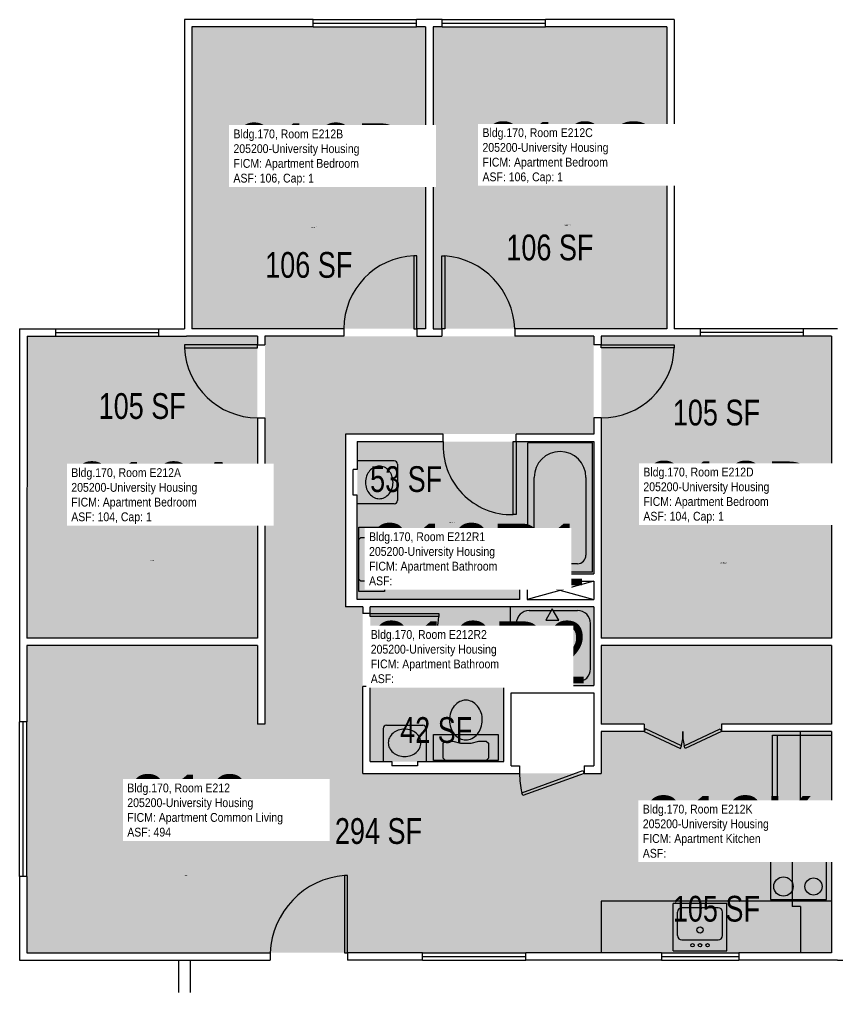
# Model space of a CAD drawing. Header units: inches. Extents: x -323 to 1242, y -1298 to 1967.
# Drawn here: x -323.5 to 57.3, y 1514 to 1967 of the extents above; entities that cross this region are included whole.
import ezdxf
from ezdxf.enums import TextEntityAlignment as Align

# ---------------------------------------------------------------- set-up
doc = ezdxf.new("R2010")
doc.units = ezdxf.units.IN
doc.header["$LTSCALE"] = 10
doc.header["$MEASUREMENT"] = 0
for name, color, linetype in [('A-DOOR', 2, 'CONTINUOUS'), ('A-FLOR', 3, 'CONTINUOUS'), ('A-GLAZ', 1, 'CONTINUOUS'), ('A-IDEN-RNUM', 7, 'CONTINUOUS'), ('A-IDEN-SNUM', 4, 'CONTINUOUS'), ('A-IDEN-VNUM', 4, 'CONTINUOUS'), ('A-WALL', 5, 'CONTINUOUS'), ('AREA-TEXT', 3, 'CONTINUOUS'), ('P-SANR-FIXT', 2, 'CONTINUOUS'), ('Rooms-Category-Color', 7, 'CONTINUOUS'), ('Rooms-College-Color', 7, 'CONTINUOUS'), ('Rooms-Department-Color', 7, 'CONTINUOUS'), ('Rooms-Division-Color', 7, 'CONTINUOUS'), ('Rooms-Information', 7, 'CONTINUOUS')]:
    doc.layers.add(name, color=color, linetype=linetype)
doc.styles.add('CP_AREA', font='arial.ttf', dxfattribs={"height": 15})
doc.styles.add('CP_ROOMSNUMBER', font='arial.ttf', dxfattribs={"height": 1})
doc.styles.add('CP_ROOMVNUMBER', font='arial.ttf', dxfattribs={"width": 0.85, "height": 0.075})

msp = doc.modelspace()

# ---------------------------------------------------------------- hatches: boundary and pattern name
at = {"layer": 'Rooms-Category-Color', "true_color": 0x728ef3}
for points in [[(-243.21, 1823.01), (-134.46, 1823), (-134.46, 1963.5), (-243.21, 1963.51)], [(-130.96, 1823), (-22.21, 1823), (-22.21, 1963.5), (-130.96, 1963.5)], [(-212.72, 1679.01), (-319.97, 1679.01), (-319.96, 1819.51), (-212.71, 1819.51)], [(-56.21, 1819.5), (-209.21, 1819.51), (-209.22, 1639.01), (-212.72, 1639.01), (-212.72, 1675.51), (-319.97, 1675.51), (-319.97, 1532.51), (-52.72, 1532.5), (-52.72, 1616.01), (-163.72, 1616.01), (-163.72, 1693.51), (-171.72, 1693.51), (-171.72, 1774), (-56.22, 1774)], [(-52.71, 1819.5), (54.54, 1819.5), (54.53, 1679), (-52.72, 1679)], [(-56.22, 1770.5), (-166.22, 1770.51), (-166.22, 1697.42), (-90.72, 1697), (-90.72, 1709), (-56.22, 1709)], [(-56.22, 1693.5), (-160.22, 1693.5), (-160.22, 1621.51), (-98.1, 1621.51), (-98.09, 1657), (-56.22, 1657)], [(54.53, 1675.5), (-52.72, 1675.5), (-52.72, 1639), (-32.72, 1639), (-32.72, 1635.5), (-52.72, 1635.5), (-52.72, 1532.5), (54.53, 1532.5), (54.53, 1635.5), (3.28, 1635.5), (3.28, 1639), (54.53, 1639), (54.53, 1675.5)]]:
    msp.add_hatch(color=171, dxfattribs=at).paths.add_polyline_path(points)
at = {"layer": 'Rooms-College-Color', "true_color": 0xadadad}
for points in [[(-243.21, 1823.01), (-134.46, 1823), (-134.46, 1963.5), (-243.21, 1963.51)], [(-130.96, 1823), (-22.21, 1823), (-22.21, 1963.5), (-130.96, 1963.5)], [(-212.72, 1679.01), (-319.97, 1679.01), (-319.96, 1819.51), (-212.71, 1819.51)], [(-56.21, 1819.5), (-209.21, 1819.51), (-209.22, 1639.01), (-212.72, 1639.01), (-212.72, 1675.51), (-319.97, 1675.51), (-319.97, 1532.51), (-52.72, 1532.5), (-52.72, 1616.01), (-163.72, 1616.01), (-163.72, 1693.51), (-171.72, 1693.51), (-171.72, 1774), (-56.22, 1774)], [(-52.71, 1819.5), (54.54, 1819.5), (54.53, 1679), (-52.72, 1679)], [(-56.22, 1770.5), (-166.22, 1770.51), (-166.22, 1697.42), (-90.72, 1697), (-90.72, 1709), (-56.22, 1709)], [(-56.22, 1693.5), (-160.22, 1693.5), (-160.22, 1621.51), (-98.1, 1621.51), (-98.09, 1657), (-56.22, 1657)], [(54.53, 1675.5), (-52.72, 1675.5), (-52.72, 1639), (-32.72, 1639), (-32.72, 1635.5), (-52.72, 1635.5), (-52.72, 1532.5), (54.53, 1532.5), (54.53, 1635.5), (3.28, 1635.5), (3.28, 1639), (54.53, 1639), (54.53, 1675.5)]]:
    msp.add_hatch(color=253, dxfattribs=at).paths.add_polyline_path(points)
at = {"layer": 'Rooms-Department-Color', "true_color": 0x604aed}
for points in [[(-243.21, 1823.01), (-134.46, 1823), (-134.46, 1963.5), (-243.21, 1963.51)], [(-130.96, 1823), (-22.21, 1823), (-22.21, 1963.5), (-130.96, 1963.5)], [(-212.72, 1679.01), (-319.97, 1679.01), (-319.96, 1819.51), (-212.71, 1819.51)], [(-56.21, 1819.5), (-209.21, 1819.51), (-209.22, 1639.01), (-212.72, 1639.01), (-212.72, 1675.51), (-319.97, 1675.51), (-319.97, 1532.51), (-52.72, 1532.5), (-52.72, 1616.01), (-163.72, 1616.01), (-163.72, 1693.51), (-171.72, 1693.51), (-171.72, 1774), (-56.22, 1774)], [(-52.71, 1819.5), (54.54, 1819.5), (54.53, 1679), (-52.72, 1679)], [(-56.22, 1770.5), (-166.22, 1770.51), (-166.22, 1697.42), (-90.72, 1697), (-90.72, 1709), (-56.22, 1709)], [(-56.22, 1693.5), (-160.22, 1693.5), (-160.22, 1621.51), (-98.1, 1621.51), (-98.09, 1657), (-56.22, 1657)], [(54.53, 1675.5), (-52.72, 1675.5), (-52.72, 1639), (-32.72, 1639), (-32.72, 1635.5), (-52.72, 1635.5), (-52.72, 1532.5), (54.53, 1532.5), (54.53, 1635.5), (3.28, 1635.5), (3.28, 1639), (54.53, 1639), (54.53, 1675.5)]]:
    msp.add_hatch(color=173, dxfattribs=at).paths.add_polyline_path(points)
at = {"layer": 'Rooms-Division-Color', "true_color": 0x604aed}
for points in [[(-243.21, 1823.01), (-134.46, 1823), (-134.46, 1963.5), (-243.21, 1963.51)], [(-130.96, 1823), (-22.21, 1823), (-22.21, 1963.5), (-130.96, 1963.5)], [(-212.72, 1679.01), (-319.97, 1679.01), (-319.96, 1819.51), (-212.71, 1819.51)], [(-56.21, 1819.5), (-209.21, 1819.51), (-209.22, 1639.01), (-212.72, 1639.01), (-212.72, 1675.51), (-319.97, 1675.51), (-319.97, 1532.51), (-52.72, 1532.5), (-52.72, 1616.01), (-163.72, 1616.01), (-163.72, 1693.51), (-171.72, 1693.51), (-171.72, 1774), (-56.22, 1774)], [(-52.71, 1819.5), (54.54, 1819.5), (54.53, 1679), (-52.72, 1679)], [(-56.22, 1770.5), (-166.22, 1770.51), (-166.22, 1697.42), (-90.72, 1697), (-90.72, 1709), (-56.22, 1709)], [(-56.22, 1693.5), (-160.22, 1693.5), (-160.22, 1621.51), (-98.1, 1621.51), (-98.09, 1657), (-56.22, 1657)], [(54.53, 1675.5), (-52.72, 1675.5), (-52.72, 1639), (-32.72, 1639), (-32.72, 1635.5), (-52.72, 1635.5), (-52.72, 1532.5), (54.53, 1532.5), (54.53, 1635.5), (3.28, 1635.5), (3.28, 1639), (54.53, 1639), (54.53, 1675.5)]]:
    msp.add_hatch(color=173, dxfattribs=at).paths.add_polyline_path(points)

# ---------------------------------------------------------------- linework, layer by layer
at = {"layer": 'A-DOOR'}
for p, q in [((-139.88, 1857), (-139.88, 1823)), ((-138.46, 1857), (-139.88, 1857)), ((-138.46, 1823), (-138.46, 1857)), ((-126.96, 1857), (-125.55, 1857)), ((-126.96, 1823), (-126.96, 1857)), ((-125.55, 1857), (-125.55, 1823)), ((-139.88, 1823), (-138.46, 1823)), ((-125.55, 1823), (-126.96, 1823)), ((-246.71, 1815.51), (-246.71, 1814.09)), ((-212.71, 1815.51), (-246.71, 1815.51)), ((-246.71, 1814.09), (-212.71, 1814.09)), ((-212.71, 1814.09), (-212.71, 1815.51)), ((-52.71, 1815.5), (-18.71, 1815.5)), ((-52.71, 1814.09), (-52.71, 1815.5)), ((-18.71, 1814.08), (-52.71, 1814.09)), ((-18.71, 1815.5), (-18.71, 1814.08)), ((-93.63, 1736.5), (-93.63, 1770.5)), ((-93.63, 1770.5), (-92.22, 1770.5)), ((-92.22, 1770.5), (-92.22, 1736.5)), ((-92.22, 1736.5), (-93.63, 1736.5)), ((-160.22, 1690.5), (-128.22, 1690.5)), ((-160.22, 1689.09), (-160.22, 1690.5)), ((-128.22, 1690.5), (-128.22, 1689.09)), ((-128.22, 1689.09), (-160.22, 1689.09)), ((-32.12, 1636.78), (-32.72, 1635.5)), ((-32.72, 1635.5), (-15.87, 1627.62)), ((-15.27, 1628.9), (-32.12, 1636.78)), ((-14.16, 1628.9), (2.68, 1636.78)), ((3.28, 1635.5), (-13.57, 1627.62)), ((2.68, 1636.78), (3.28, 1635.5)), ((-15.87, 1627.62), (-15.27, 1628.9)), ((-13.57, 1627.62), (-14.16, 1628.9)), ((-89.68, 1607.03), (-61.2, 1617.33)), ((-61.2, 1617.33), (-60.72, 1616)), ((-60.72, 1616), (-89.2, 1605.7)), ((-89.2, 1605.7), (-89.68, 1607.03)), ((-172.14, 1568.51), (-172.14, 1532.51)), ((-170.72, 1568.51), (-172.14, 1568.51)), ((-170.72, 1532.51), (-170.72, 1568.51)), ((-172.14, 1532.51), (-170.72, 1532.51))]:
    msp.add_line(p, q, dxfattribs=at)
for centre, radius, start, end in [((-138.48, 1823.05), 33.98, 92.3534, 180.081), ((-128.37, 1821.68), 35.43, 2.1329, 85.426), ((-212.38, 1815.89), 34.38, 182.9946, 269.4399), ((-52.46, 1815.27), 33.77, 269.5656, 357.9934), ((-94.4, 1768.38), 31.88, 176.1775, 271.3814), ((-163.66, 1691.89), 35.55, 275.5506, 355.4811), ((-40.39, 1634.34), 25.7, 347.7935, 2.5987), ((10.95, 1634.33), 25.7, 177.398, 192.2032), ((-44.18, 1616.93), 46.56, 181.135, 192.2681), ((-169.16, 1531.03), 37.6, 94.5503, 177.746)]:
    msp.add_arc(centre, radius, start, end, dxfattribs=at)
at = {"layer": 'A-FLOR'}
for p, q in [((-87.22, 1705.5), (-56.22, 1697)), ((-56.21, 1705.5), (-87.22, 1697))]:
    msp.add_line(p, q, dxfattribs=at)
at = {"layer": 'A-GLAZ'}
for p, q in [((-186.71, 1967.01), (-138.71, 1967)), ((-126.71, 1967), (-78.71, 1967)), ((-186.71, 1965.26), (-138.71, 1965.25)), ((-186.71, 1963.51), (-138.71, 1963.5)), ((-126.71, 1965.25), (-78.71, 1965.25)), ((-126.71, 1963.5), (-78.71, 1963.5)), ((-306.71, 1823.01), (-258.71, 1823.01)), ((-306.71, 1821.26), (-258.71, 1821.26)), ((41.29, 1823), (-6.71, 1823)), ((41.29, 1821.25), (-6.71, 1821.25)), ((-306.71, 1819.51), (-258.71, 1819.51)), ((41.29, 1819.5), (-6.71, 1819.5)), ((-323.47, 1568.01), (-323.47, 1640.01)), ((-321.72, 1568.01), (-321.72, 1640.01)), ((-319.97, 1568.01), (-319.97, 1640.01)), ((-135.85, 1532.5), (-87.85, 1532.5)), ((-24.72, 1532.5), (11.28, 1532.5)), ((-135.85, 1530.75), (-87.85, 1530.75)), ((-135.85, 1529), (-87.85, 1529)), ((-24.72, 1530.75), (11.28, 1530.75)), ((-24.72, 1529), (11.28, 1529))]:
    msp.add_line(p, q, dxfattribs=at)
at = {"layer": 'A-WALL'}
for p, q in [((-186.71, 1967.01), (-246.71, 1967.01)), ((-246.71, 1967.01), (-246.71, 1823.01)), ((-186.71, 1963.51), (-186.71, 1967.01)), ((-138.71, 1963.5), (-138.71, 1967)), ((-126.71, 1967), (-138.71, 1967)), ((-126.71, 1963.5), (-126.71, 1967)), ((-78.71, 1963.5), (-78.71, 1967)), ((-18.71, 1967), (-78.71, 1967)), ((-18.71, 1967), (-18.71, 1823)), ((-243.21, 1963.51), (-243.21, 1823.01)), ((-186.71, 1963.51), (-243.21, 1963.51)), ((-134.46, 1963.5), (-138.71, 1963.5)), ((-134.46, 1963.5), (-134.46, 1823)), ((-126.71, 1963.5), (-130.96, 1963.5)), ((-130.96, 1963.5), (-130.96, 1823)), ((-22.21, 1963.5), (-78.71, 1963.5)), ((-22.21, 1963.5), (-22.21, 1823)), ((-323.46, 1823.01), (-323.47, 1640.01)), ((-323.46, 1823.01), (-306.71, 1823.01)), ((-306.71, 1823.01), (-306.71, 1819.51)), ((-258.71, 1823.01), (-246.71, 1823.01)), ((-258.71, 1823.01), (-258.71, 1819.51)), ((-172.46, 1823.01), (-243.21, 1823.01)), ((-172.46, 1823.01), (-172.46, 1819.51)), ((-138.46, 1823), (-138.46, 1819.5)), ((-134.46, 1823), (-138.46, 1823)), ((-130.96, 1823), (-126.96, 1823)), ((-126.96, 1823), (-126.96, 1819.5)), ((-92.96, 1823), (-92.96, 1819.5)), ((-22.21, 1823), (-92.96, 1823)), ((-6.71, 1823), (-18.71, 1823)), ((-6.71, 1823), (-6.71, 1819.5)), ((41.29, 1823), (41.29, 1819.5)), ((57.29, 1823), (41.29, 1823)), ((-319.96, 1819.51), (-319.97, 1679.01)), ((-319.96, 1819.51), (-306.71, 1819.51)), ((-258.71, 1819.51), (-245.71, 1819.51)), ((-212.71, 1819.51), (-245.71, 1819.51)), ((-212.71, 1819.51), (-212.71, 1815.51)), ((-209.21, 1819.51), (-209.21, 1815.51)), ((-172.46, 1819.51), (-209.21, 1819.51)), ((-138.46, 1819.5), (-126.96, 1819.5)), ((-56.21, 1819.5), (-92.96, 1819.5)), ((-56.21, 1819.5), (-56.21, 1815.5)), ((-52.71, 1819.5), (-52.71, 1815.5)), ((-17.71, 1819.5), (-52.71, 1819.5)), ((-6.71, 1819.5), (-19.71, 1819.5)), ((54.54, 1819.5), (41.29, 1819.5)), ((54.54, 1819.5), (54.53, 1679)), ((-212.71, 1815.51), (-209.21, 1815.51)), ((-52.71, 1815.5), (-56.21, 1815.5)), ((-212.71, 1781.51), (-212.72, 1679.01)), ((-212.71, 1781.51), (-209.21, 1781.51)), ((-209.21, 1781.51), (-209.22, 1639.01)), ((-56.21, 1781.5), (-56.22, 1774)), ((-52.71, 1781.5), (-56.21, 1781.5)), ((-52.71, 1781.5), (-52.72, 1679)), ((-126.22, 1774), (-171.72, 1774.01)), ((-171.72, 1774.01), (-171.72, 1693.51)), ((-126.22, 1770.5), (-126.22, 1774)), ((-92.22, 1770.5), (-92.22, 1774)), ((-56.22, 1774), (-92.22, 1774)), ((-166.22, 1770.51), (-166.22, 1757.51)), ((-166.22, 1770.51), (-126.22, 1770.5)), ((-92.22, 1770.5), (-56.22, 1770.5)), ((-56.22, 1770.5), (-56.22, 1709)), ((-166.22, 1757.51), (-168.22, 1757.51)), ((-168.22, 1745.51), (-168.22, 1757.51)), ((-166.22, 1745.51), (-168.22, 1745.51)), ((-166.22, 1697.01), (-166.22, 1745.51)), ((-90.72, 1709), (-56.22, 1709)), ((-90.72, 1709), (-90.72, 1697)), ((-87.22, 1705.5), (-87.22, 1697)), ((-87.22, 1705.5), (-56.22, 1705.5)), ((-56.22, 1705.5), (-56.22, 1697)), ((-90.72, 1697), (-166.22, 1697.01)), ((-87.22, 1697), (-56.22, 1697)), ((-163.72, 1693.51), (-171.72, 1693.51)), ((-163.72, 1693.51), (-163.72, 1690.51)), ((-160.22, 1690.5), (-163.72, 1690.51)), ((-56.22, 1693.5), (-160.22, 1693.5)), ((-160.22, 1690.5), (-160.22, 1693.5)), ((-56.22, 1693.5), (-56.22, 1657)), ((-212.72, 1679.01), (-319.97, 1679.01)), ((54.53, 1679), (-52.72, 1679)), ((-319.97, 1675.51), (-319.97, 1640.01)), ((-212.72, 1675.51), (-319.97, 1675.51)), ((-212.72, 1675.51), (-212.72, 1639.01)), ((-52.72, 1675.5), (-52.72, 1639)), ((54.53, 1675.5), (-52.72, 1675.5)), ((54.53, 1675.5), (54.53, 1639)), ((-160.22, 1656.5), (-163.72, 1656.51)), ((-163.72, 1616.01), (-163.72, 1656.51)), ((-160.22, 1621.5), (-160.22, 1656.5)), ((-98.09, 1657), (-56.22, 1657)), ((-98.09, 1621.5), (-98.09, 1657)), ((-94.59, 1653.5), (-56.22, 1653.5)), ((-94.59, 1619.5), (-94.59, 1653.5)), ((-56.22, 1653.5), (-56.22, 1619.5)), ((-319.97, 1640.01), (-323.47, 1640.01)), ((-209.22, 1639.01), (-212.72, 1639.01)), ((-32.72, 1639), (-52.72, 1639)), ((-32.72, 1635.5), (-52.72, 1635.5)), ((-52.72, 1635.5), (-52.72, 1616)), ((-32.72, 1639), (-32.72, 1635.5)), ((3.28, 1639), (3.28, 1635.5)), ((54.53, 1639), (3.28, 1639)), ((54.53, 1635.5), (3.28, 1635.5)), ((54.53, 1635.5), (54.53, 1532.5)), ((-160.22, 1621.5), (-150.22, 1621.5)), ((-150.22, 1621.5), (-150.22, 1619.5)), ((-138.22, 1619.5), (-150.22, 1619.5)), ((-138.22, 1621.5), (-138.22, 1619.5)), ((-138.22, 1621.5), (-98.09, 1621.5)), ((-94.59, 1619.5), (-90.72, 1619.5)), ((-90.72, 1619.5), (-90.72, 1616)), ((-60.72, 1619.5), (-60.72, 1616)), ((-60.72, 1619.5), (-56.22, 1619.5)), ((-163.72, 1616.01), (-90.72, 1616)), ((-60.72, 1616), (-52.72, 1616)), ((-323.47, 1568.01), (-323.47, 1529.01)), ((-319.97, 1568.01), (-323.47, 1568.01)), ((-319.97, 1568.01), (-319.97, 1532.51)), ((-319.97, 1532.51), (-206.72, 1532.51)), ((-206.72, 1532.51), (-206.72, 1529.01)), ((-135.85, 1532.5), (-170.72, 1532.51)), ((-170.72, 1532.51), (-170.72, 1529.01)), ((-135.85, 1529), (-135.85, 1532.5)), ((-52.72, 1532.5), (-87.85, 1532.5)), ((-87.85, 1529), (-87.85, 1532.5)), ((-52.72, 1534.5), (-52.72, 1532.5)), ((-24.72, 1532.5), (-52.72, 1532.5)), ((-24.72, 1532.5), (-24.72, 1529)), ((54.53, 1532.5), (11.28, 1532.5)), ((11.28, 1532.5), (11.28, 1529)), ((-323.47, 1529.01), (-206.72, 1529.01)), ((-249.47, 1529.01), (-249.47, 1514.01)), ((-243.97, 1529.01), (-243.97, 1514.01)), ((-135.85, 1529), (-170.72, 1529.01)), ((-24.72, 1529), (-87.85, 1529)), ((57.28, 1529), (11.28, 1529)), ((57.28, 1529), (103.28, 1529))]:
    msp.add_line(p, q, dxfattribs=at)
at = {"layer": 'P-SANR-FIXT'}
for p, q in [((-56.84, 1769.88), (-86.84, 1769.88)), ((-86.84, 1709.63), (-86.84, 1769.88)), ((-56.84, 1709.63), (-56.84, 1769.88)), ((-149.09, 1761.5), (-166.22, 1761.51)), ((-147.59, 1760), (-147.59, 1743)), ((-83.89, 1717.66), (-83.89, 1753.81)), ((-59.79, 1753.81), (-59.79, 1717.66)), ((-149.09, 1741.5), (-166.22, 1741.51)), ((-165.59, 1730.63), (-153.59, 1730.63)), ((-165.59, 1700.63), (-165.59, 1730.63)), ((-153.59, 1730.63), (-153.59, 1700.63)), ((-165.59, 1724.85), (-164.62, 1725.82)), ((-165.59, 1706.42), (-165.59, 1724.85)), ((-164.62, 1725.82), (-157.83, 1725.81)), ((-157.83, 1725.81), (-156.98, 1724.96)), ((-156.86, 1721.45), (-157.83, 1718.05)), ((-156.86, 1724.68), (-156.86, 1721.45)), ((-157.83, 1718.05), (-157.83, 1713.2)), ((-157.83, 1713.2), (-156.86, 1709.81)), ((-74.16, 1713.64), (-79.88, 1713.64)), ((-71.84, 1709.63), (-74.84, 1714.82)), ((-74.84, 1714.82), (-68.84, 1714.82)), ((-68.84, 1714.82), (-71.84, 1709.63)), ((-63.81, 1713.64), (-69.52, 1713.64)), ((-156.86, 1709.81), (-156.86, 1706.41)), ((-56.84, 1709.63), (-86.84, 1709.63)), ((-164.62, 1705.45), (-165.59, 1706.42)), ((-158, 1705.44), (-164.62, 1705.45)), ((-156.86, 1706.41), (-157.71, 1705.56)), ((-153.59, 1700.63), (-165.59, 1700.63)), ((-95.09, 1693.5), (-95.09, 1657)), ((-86.22, 1691.84), (-75.91, 1691.84)), ((-75.47, 1692.61), (-78.47, 1687.41)), ((-72.47, 1687.41), (-75.47, 1692.61)), ((-75.02, 1691.84), (-63.72, 1691.84)), ((-92.22, 1664.67), (-92.22, 1685.84)), ((-78.47, 1687.41), (-72.47, 1687.41)), ((-57.72, 1664.67), (-57.72, 1685.84)), ((-63.72, 1658.67), (-86.22, 1658.67)), ((-154.22, 1637), (-154.22, 1621.5)), ((-152.72, 1638.5), (-135.72, 1638.5)), ((-134.22, 1637), (-134.22, 1621.5)), ((40.11, 1590.13), (40.12, 1635.5)), ((-130.72, 1634.1), (-100.72, 1634.1)), ((-130.72, 1622.1), (-130.72, 1634.1)), ((-126.22, 1630.1), (-125.34, 1630.98)), ((-125.05, 1631.1), (-121.72, 1631.1)), ((-121.72, 1631.1), (-118.22, 1630.1)), ((-113.16, 1630.12), (-109.72, 1631.1)), ((-109.72, 1631.1), (-106.22, 1631.1)), ((-106.22, 1631.1), (-105.22, 1630.1)), ((-100.72, 1634.1), (-100.72, 1622.1)), ((27.03, 1602.87), (27.03, 1633.87)), ((27.03, 1633.87), (54.53, 1633.87)), ((29.28, 1602.87), (29.28, 1633.87)), ((54.53, 1633.87), (54.53, 1602.87)), ((-126.22, 1623.1), (-126.22, 1630.1)), ((-118.22, 1630.1), (-113.28, 1630.1)), ((-105.22, 1630.1), (-105.22, 1623.1)), ((-100.72, 1622.1), (-130.72, 1622.1)), ((-125.22, 1622.1), (-126.22, 1623.1)), ((-106.22, 1622.1), (-125.22, 1622.1)), ((-105.22, 1623.1), (-106.22, 1622.1)), ((54.53, 1602.87), (27.03, 1602.87)), ((30.53, 1601.87), (54.53, 1601.87)), ((30.53, 1601.87), (30.53, 1588.37)), ((40.11, 1590.13), (36.11, 1590.13)), ((36.11, 1590.13), (36.11, 1554.13)), ((26.11, 1587.37), (26.11, 1557.37)), ((52.11, 1587.37), (26.11, 1587.37)), ((30.53, 1588.37), (54.53, 1588.37)), ((52.11, 1557.37), (52.11, 1587.37)), ((-52.72, 1556.5), (-52.72, 1532.5)), ((54.53, 1556.5), (-52.72, 1556.5)), ((-19.22, 1533.5), (-19.22, 1555.5)), ((5.78, 1555.5), (-19.22, 1555.5)), ((5.78, 1533.5), (5.78, 1555.5)), ((26.11, 1557.37), (52.11, 1557.37)), ((40.11, 1554.13), (36.11, 1554.13)), ((40.11, 1554.13), (40.11, 1532.5)), ((-17.22, 1540.5), (-17.22, 1551.5)), ((1.78, 1553.5), (-15.22, 1553.5)), ((3.78, 1540.5), (3.78, 1551.5)), ((-15.22, 1538.5), (1.78, 1538.5)), ((-19.22, 1533.5), (5.78, 1533.5))]:
    msp.add_line(p, q, dxfattribs=at)
for centre, radius in [((46.11, 1581.37), 4.5), ((32.11, 1581.37), 4), ((32.11, 1563.37), 4.5), ((46.11, 1563.37), 4), ((-6.72, 1543.12), 1.5), ((-10.22, 1536), 0.791), ((-6.72, 1536), 0.791), ((-3.22, 1536), 0.791)]:
    msp.add_circle(centre, radius, dxfattribs=at)
for centre, radius, start, end in [((-71.84, 1753.81), 12.05, 359.9983, 179.9983), ((-155.47, 1752.63), 6.59, 116.1899, 139.8974), ((-155.99, 1753.69), 5.42, 89.9983, 116.1899), ((-155.99, 1753.69), 5.42, 63.8068, 89.9983), ((-156.51, 1752.63), 6.59, 40.0993, 63.8068), ((-149.09, 1760), 1.5, 359.9983, 89.9983), ((-153.39, 1751.5), 9, 160.769, 179.9983), ((-154.66, 1751.95), 7.65, 139.8974, 160.769), ((-157.32, 1751.95), 7.65, 19.2277, 40.0993), ((-158.59, 1751.5), 9, 359.9983, 19.2277), ((-153.39, 1751.5), 9, 179.9983, 199.2277), ((-158.59, 1751.5), 9, 340.769, 359.9983), ((-154.66, 1751.06), 7.65, 199.2277, 220.0993), ((-155.47, 1750.38), 6.59, 220.0993, 243.8068), ((-155.99, 1749.32), 5.42, 243.8068, 269.9983), ((-155.99, 1749.32), 5.42, 269.9983, 296.1899), ((-156.51, 1750.38), 6.59, 296.1899, 319.8974), ((-157.32, 1751.06), 7.65, 319.8974, 340.769), ((-149.09, 1743), 1.5, 269.9983, 359.9983), ((-157.27, 1724.68), 0.406, 359.9983, 44.9983), ((-147.99, 1712.57), 9.96, 108.8337, 129.4708), ((-148.46, 1716.43), 6.19, 90.0825, 116.2497), ((-147.94, 1715.32), 7.33, 68.96, 94.2), ((-148.83, 1711.81), 10.93, 50.5259, 71.163), ((-153.44, 1716.01), 3.41, 153.3029, 186.3268), ((-148.97, 1713.76), 8.42, 129.4708, 153.2972), ((-147.24, 1713.76), 8.42, 26.6995, 50.5259), ((-142.74, 1715.72), 3.53, 358.4602, 30.923), ((-79.88, 1717.66), 4.02, 179.9983, 269.9983), ((-63.81, 1717.66), 4.02, 269.9983, 359.9983), ((-153.44, 1715.25), 3.41, 173.6699, 206.6937), ((-148.97, 1717.5), 8.42, 206.6995, 230.5259), ((-147.24, 1717.5), 8.42, 309.4708, 333.2972), ((-142.74, 1715.53), 3.53, 329.0737, 1.5365), ((-147.99, 1718.69), 9.96, 230.5259, 251.163), ((-148.46, 1714.82), 6.19, 243.747, 269.9141), ((-147.94, 1715.94), 7.33, 265.7967, 291.0367), ((-148.83, 1719.44), 10.93, 288.8337, 309.4708), ((-158, 1705.85), 0.406, 269.9983, 314.9983), ((-86.22, 1685.84), 6, 89.9983, 179.9983), ((-63.72, 1685.84), 6, 359.9983, 89.9983), ((-86.22, 1664.67), 6, 179.9983, 269.9983), ((-63.72, 1664.67), 6, 269.9983, 359.9983), ((-115.01, 1642.38), 7.89, 116.6995, 140.5259), ((-115.72, 1643.8), 6.3, 89.9983, 116.6995), ((-115.72, 1643.8), 6.3, 63.2972, 89.9983), ((-116.43, 1642.38), 7.89, 39.4708, 63.2972), ((-112.14, 1640.87), 11.18, 161.163, 179.9983), ((-113.89, 1641.47), 9.33, 140.5259, 161.163), ((-118.25, 1640.89), 10.24, 18.8337, 39.4708), ((-112.14, 1640.87), 11.18, 179.9983, 198.8337), ((-119.3, 1640.87), 11.18, 341.163, 359.9983), ((-116.65, 1641.43), 8.55, 356.2229, 18.8337), ((-152.72, 1637), 1.5, 89.9983, 179.9983), ((-144.66, 1628.92), 7.65, 109.2277, 130.0993), ((-144.22, 1627.65), 9, 89.9983, 109.2277), ((-144.22, 1627.65), 9, 70.769, 89.9983), ((-143.78, 1628.92), 7.65, 49.8974, 70.769), ((-135.72, 1637), 1.5, 359.9983, 89.9983), ((-113.89, 1640.27), 9.33, 198.8337, 219.4708), ((-117.55, 1640.27), 9.33, 320.5259, 341.163), ((-146.4, 1630.25), 5.42, 153.8068, 179.9983), ((-145.35, 1629.73), 6.59, 130.0993, 153.8068), ((-143.09, 1629.73), 6.59, 26.1899, 49.8974), ((-142.04, 1630.25), 5.42, 359.9983, 26.1899), ((-125.05, 1630.69), 0.418, 89.9983, 134.9983), ((-115.01, 1639.35), 7.89, 219.4708, 243.2972), ((-115.72, 1637.94), 6.3, 243.2972, 269.9983), ((-115.72, 1637.94), 6.3, 269.9983, 296.6995), ((-116.43, 1639.35), 7.89, 296.6995, 320.5259), ((-146.4, 1630.25), 5.42, 179.9983, 206.1899), ((-145.35, 1630.77), 6.59, 206.1899, 229.8974), ((-143.09, 1630.77), 6.59, 310.0993, 333.8068), ((-142.04, 1630.25), 5.42, 333.8068, 359.9983), ((-113.28, 1630.52), 0.418, 269.9983, 285.9437), ((-144.66, 1631.58), 7.65, 229.8974, 250.769), ((-144.22, 1632.85), 9, 250.769, 269.9983), ((-144.22, 1632.85), 9, 269.9983, 289.2277), ((-143.78, 1631.58), 7.65, 289.2277, 310.0993), ((-15.22, 1551.5), 2, 89.9983, 179.9983), ((1.78, 1551.5), 2, 359.9983, 89.9983), ((-15.22, 1540.5), 2, 179.9983, 269.9983), ((1.78, 1540.5), 2, 269.9983, 359.9983)]:
    msp.add_arc(centre, radius, start, end, dxfattribs=at)

# ---------------------------------------------------------------- texts
at = {"layer": 'A-IDEN-RNUM', "style": 'CP_ROOMSNUMBER'}
for s, rotation, p in [('0212-C0', 0.3155, (-69.9, 1871.08)), ('0212-B0', 0.3482, (-187.85, 1870.09)), ('0212-R1', 0.8656, (-123.63, 1732.69)), ('0212-A0', 0.3155, (-262.78, 1715.02)), ('0212-D0', 0.3482, (2.74, 1713.85)), ('0212-R2', 0.8656, (-119.08, 1670.33)), ('0212-K0', 0.8656, (3.05, 1590.79)), ('0212-00', 0.3482, (-247.24, 1568.38))]:
    msp.add_text(s, height=0.36, rotation=rotation, dxfattribs=at).set_placement(p)
at = {"layer": 'A-IDEN-SNUM', "style": 'CP_ROOMSNUMBER'}
for s, rotation, p in [('1700E212C0', 0.3155, (-69.9, 1871.08)), ('1700E212B0', 0.3482, (-187.85, 1870.09)), ('1700E212R1', 0.8656, (-123.63, 1732.69)), ('1700E212A0', 0.3155, (-262.78, 1715.02)), ('1700E212D0', 0.3482, (2.74, 1713.85)), ('1700E212R2', 0.8656, (-119.08, 1670.33)), ('1700E212K0', 0.8656, (3.05, 1590.79)), ('1700E21200', 0.3482, (-247.24, 1568.38))]:
    msp.add_text(s, height=0.36, rotation=rotation, dxfattribs=at).set_placement(p)
at = {"layer": 'A-IDEN-VNUM', "style": 'CP_ROOMVNUMBER', "width": 0.85}
for s, p in [('212B', (-223.87, 1889.85)), ('212C', (-107.97, 1890.43)), ('212A', (-299.35, 1732.17)), ('212D', (-33.09, 1732.44)), ('212R1', (-160.76, 1703.52)), ('212R2', (-159.97, 1658)), ('212', (-273.29, 1586.56)), ('212K', (-33.34, 1576.72))]:
    msp.add_text(s, height=28.8, dxfattribs=at).set_placement(p)
at = {"layer": 'AREA-TEXT', "style": 'CP_AREA', "width": 0.75}
for s, p in [('106 SF', (-76.59, 1860.87)), ('106 SF', (-188.84, 1852.74)), ('105 SF', (-266.34, 1787.04)), ('105 SF', (0.91, 1783.99)), ('53 SF', (-143.5, 1753.03)), ('42 SF', (-129.51, 1636.21)), ('294 SF', (-156.39, 1589.19)), ('105 SF', (0.9, 1553.02))]:
    msp.add_text(s, height=12, dxfattribs=at).set_placement(p, align=Align.MIDDLE_CENTER)

# ---------------------------------------------------------------- next in the draw order: texts
at = {"layer": 'Rooms-Information', "char_height": 4.1143, "width": 92.16, "attachment_point": 7, "style": 'CP_ROOMVNUMBER', "bg_fill": 3, "box_fill_scale": 1.5, "bg_fill_color": 256, "bg_fill_true_color": 13158600, "bg_fill_transparency": 0}
for s, insert in [('Bldg.170, Room E212B^M^J205200-University Housing^M^JFICM: Apartment Bedroom^M^JASF: 106, Cap: 1', (-223.87, 1889.85)), ('Bldg.170, Room E212C^M^J205200-University Housing^M^JFICM: Apartment Bedroom^M^JASF: 106, Cap: 1', (-107.97, 1890.43)), ('Bldg.170, Room E212A^M^J205200-University Housing^M^JFICM: Apartment Bedroom^M^JASF: 104, Cap: 1', (-299.35, 1732.17)), ('Bldg.170, Room E212D^M^J205200-University Housing^M^JFICM: Apartment Bedroom^M^JASF: 104, Cap: 1', (-33.09, 1732.44)), ('Bldg.170, Room E212R1^M^J205200-University Housing^M^JFICM: Apartment Bathroom^M^JASF: ', (-160.76, 1703.52)), ('Bldg.170, Room E212R2^M^J205200-University Housing^M^JFICM: Apartment Bathroom^M^JASF: ', (-159.97, 1658)), ('Bldg.170, Room E212^M^J205200-University Housing^M^JFICM: Apartment Common Living^M^JASF: 494', (-273.29, 1586.56)), ('Bldg.170, Room E212K^M^J205200-University Housing^M^JFICM: Apartment Kitchen^M^JASF: ', (-33.34, 1576.72))]:
    msp.add_mtext(s, dxfattribs=dict(at, insert=insert))

doc.saveas('drawing.dxf')
